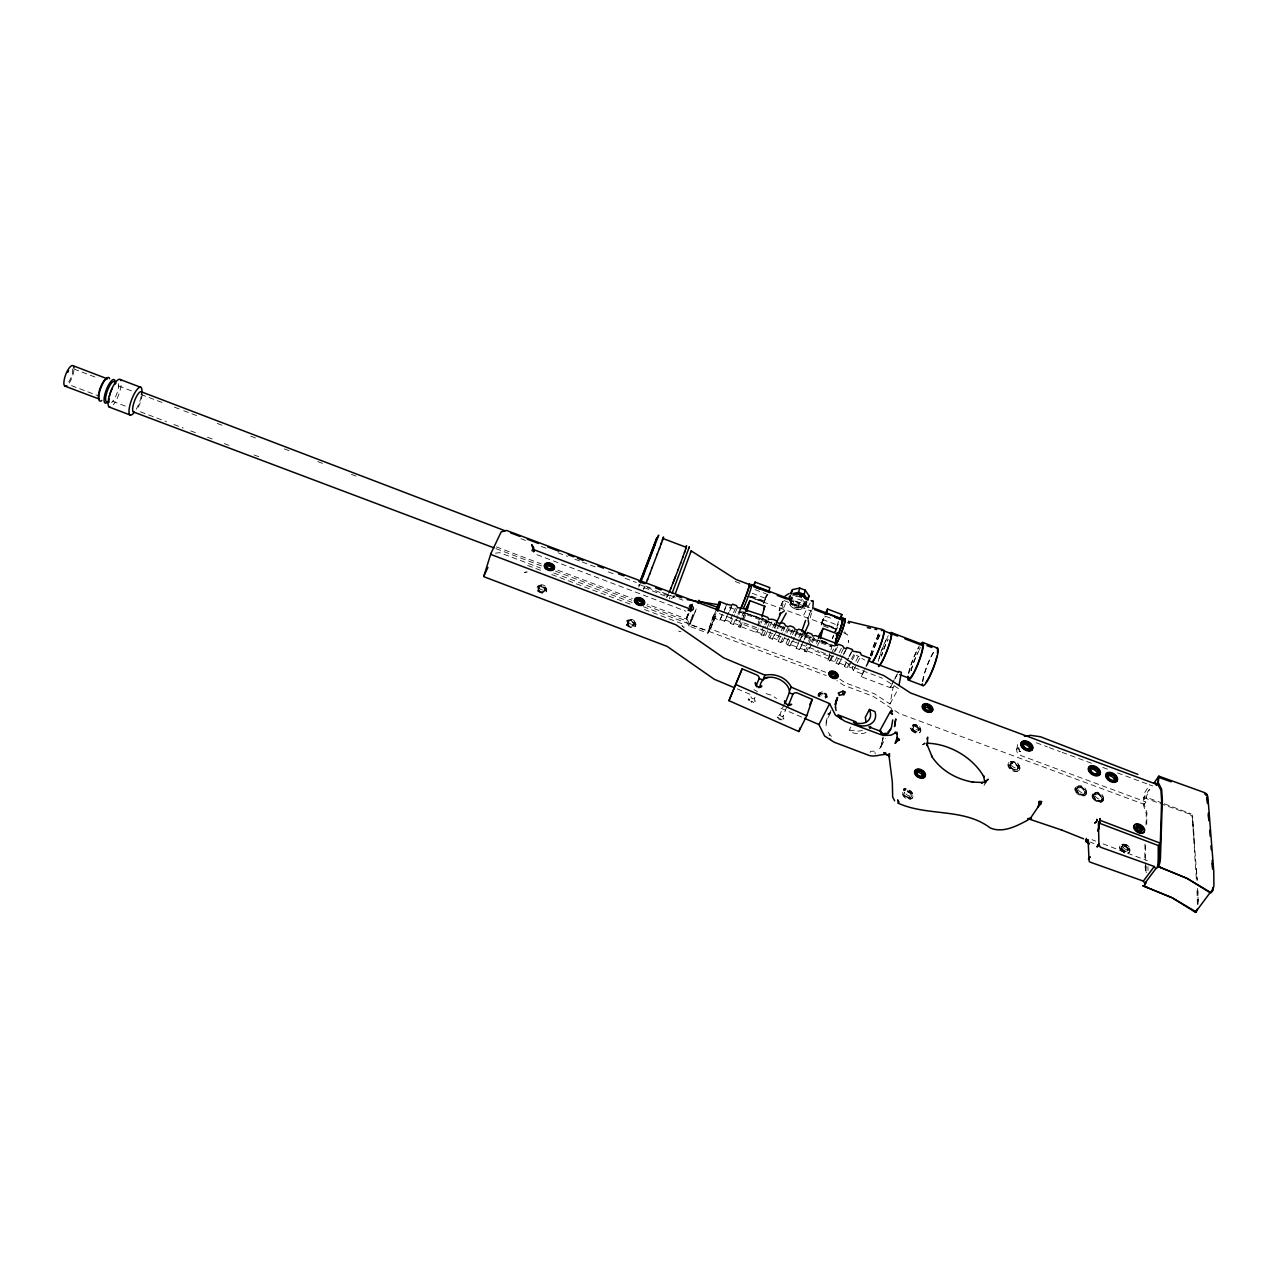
<?xml version="1.0" encoding="UTF-8"?>
<svg xmlns="http://www.w3.org/2000/svg" width="1278" height="1278" viewBox="0 0 1278 1278"><rect width="100%" height="100%" fill="white"/><g stroke="black" fill="none" stroke-linecap="round" stroke-linejoin="round"><path stroke-width="0.75" stroke-dasharray="5 3.75" d="M1144.784 857.81L1145.008 843.097M1198.109 904.217L1197.917 890.958M1146.733 823.975L1146.941 812.76L1144.193 804.357L1145.919 801.945L1146.43 796.482L1149.465 789.373L1143.618 797.6L1143.506 805.316L1146.254 813.719L1146.031 824.949M1145.615 845.525L1145.503 861.532M882.922 738.732L880.782 747.438L883.082 737.422L881.852 744.707L879.488 748.988L885.67 738.269M1197.39 904.584L1196.943 888.338M782.791 601.219L780.011 607.593L780.139 610.245M1016.761 749.467L1017.655 744.339L1017.32 748.093A7.812 5.623 6.3 0 0 1021.33 755.713L1145.919 801.945M628.281 620.581L627.658 622.194A3.578 2.364 21.4 0 0 628.616 624.766L631.076 625.948A3.578 2.364 21.4 0 0 634.335 624.734C626.316 611.491 626.188 634.351 634.974 623.121M644.208 587.592L667.148 596.81L667.819 595.484L670.359 595.388M839.822 679.145L844.63 682.532L874.344 693.698L890.015 703.97L893.05 687.708L895.83 682.58M868.05 661.684L861.164 676.653L890.223 687.676L894.089 679.848M638.76 585.883L638.952 584.909M757.439 691.622L753.956 689.641M545.386 590.356A3.802 2.524 18.8 0 0 540.913 586.33A3.802 2.524 18.8 0 0 539.188 590.356A3.802 2.524 18.8 0 0 545.386 590.356C536.936 576.17 536.377 600.564 545.946 588.727A3.818 2.524 18.8 0 0 541.473 584.701A3.818 2.524 18.8 0 0 539.747 588.711A3.818 2.524 18.8 0 0 545.946 588.727M851.483 661.557L848.832 666.733L847.106 667.643L844.295 666.589L848.129 658.234M832.601 645.534A14.937 1.741 -69 0 1 832.17 645.47L827.872 660.359L829.518 660.982L830.908 659.943L838.672 664.448L842.49 656.093M1121.764 846.595C1120.79 849.726 1126.956 853.305 1128.155 849.678C1128.905 844.806 1119.847 846.787 1122.819 845.141M838.48 621.412L835.461 630.485A11.198 1.294 -69 0 1 836.499 628.025M834.79 632.195A13.898 1.613 -69 0 1 836.052 629.016L821.706 622.785L824.198 615.98M810.284 617.849L812.824 607.609M816.706 643.521L817.585 639.895L830.221 644.687M828.304 627.786L821.147 625.086L821.53 623.504A13.898 1.502 -69.1 0 1 824.821 616.459M1094.831 793.382L1093.633 795.635A4.808 2.971 33.1 0 0 1098.92 800.811C1103.537 801.833 1102.642 795.635 1099.272 794.596A4.808 2.971 33.1 0 0 1093.633 795.635L1095.645 799.245M686.542 618.201L689.816 624.431L708.475 631.524L710.36 627.786M803.638 631.028L796.146 648.313L799.549 649.607L803.271 641.205M790.06 594.861L788.925 599.126L792.727 604.861L798.239 606.954L805.459 605.421L806.546 601.123L799.341 602.657L793.862 600.58L791.961 597.721M805.891 604.861L806.418 602.817M803.766 605.676L804.118 604.302M798.239 606.954L799.341 602.657M1077.705 786.897L1076.523 789.133A4.792 2.971 32.8 0 0 1081.779 794.309C1086.38 795.363 1085.581 789.165 1082.178 788.111A4.792 2.971 32.8 0 0 1076.523 789.149L1078.504 792.743M792.727 604.861L793.862 600.58M789.437 600.325L789.98 598.28M791.386 598.775L791.673 597.641A7.045 5.431 14.2 0 0 796.386 604.718A7.045 5.431 14.2 0 0 804.964 602.162M790.715 602.753L791.066 601.395M783.606 608.009L788.478 596.778M757.598 625.581L759.707 617.913L752.279 615.085M767.247 594.589A13.898 1.102 -69.3 0 0 764.132 601.698L763.653 603.44A11.198 0.879 -69.3 0 1 767.982 594.558M751.464 596.123L764.324 600.995L766.688 594.637M780.011 607.593L779.117 610.82L779.564 609.43A11.198 0.943 -69.1 0 1 783.765 600.644M742.662 619.958L744.291 614.191M741.224 617.737L738.077 624.798L738.844 626.827L740.138 627.306L741.575 623.792L756.56 629.431L755.362 632.051L740.393 626.428M709.082 628.648L708.475 631.524M674.065 595.149L673.554 597.417L669.4 599.27L670.119 597.88M669.368 598.871L670.007 596.714M666.589 597.8L667.244 595.644M667.739 594.398L667.148 596.81M825.716 672.26L710.456 628.904L715.696 613.967M1014.86 769.564L1013.965 769.324C1022.144 771.816 1014.556 761.528 1015.467 763.797M690.503 621.587L689.816 624.431L691.622 620.661M713.396 619.287L712.197 618.824L714.897 612.21M1011.17 762.503L1010.067 765.538L1011.777 768.078M775.379 624.91L774.947 628.648M691.254 619.367L689.193 626.108L707.852 633.201L711.383 625.325M538.278 587.656L538.837 586.027M678.906 630.949L678.794 631.236A4.808 3.163 22.6 0 0 681.014 631.683M686.366 618.328L687.772 614.319M643.681 588.95L644.416 586.842M714.706 616.667L716.079 613.073M709.386 627.322L711.798 620.9M710.744 623.776L707.852 633.201M690.839 620.293L693.267 613.855M638.808 587.081L639.575 584.973M688.043 613.791L685.743 620.485L689.193 626.108L692.628 618.217M713.635 619.574L715.009 616.124M912.316 794.948L911.422 796.482A4.042 2.684 30.3 0 1 906.15 797.137A4.042 2.684 30.3 0 1 904.68 792.312L904.249 792.999C905.335 801.961 917.604 794.277 907.444 791.386M691.925 617.258L693.139 613.967M693.682 615.74L695.951 609.542M694.992 612.338L696.222 608.999M919.042 730.601C913.083 716.095 909.233 738.604 919.904 729.083A3.706 2.38 29.1 0 0 916.23 724.53A3.706 2.38 29.1 0 0 914.026 728.013A3.706 2.38 29.1 0 0 919.904 729.083M711.654 620.996L714.21 614.462M712.469 622.881L713.779 619.479M779.612 719.69L780.027 718.763L780.538 720.009L780.746 719.003L782.312 720.089L782.12 719.067L783.031 719.833L782.695 718.875L783.957 718.875A3.962 2.907 21.6 0 1 783.27 715.808L787.599 704.753M688.075 615.517L688.986 613.2M781.721 608.951L783.973 600.58L811.913 611.331M692.42 618.967L693.73 615.405M779.356 718.38L778.765 719.21L778.35 717.373L777.471 717.916L777.982 716.255L777.008 716.479L778.078 715.744A3.946 2.907 22 0 0 780.043 714.354L784.388 703.363M712.916 617.977L715.376 611.667M711.191 626.092L712.501 622.53M870.094 752.438L870.59 751.304L876.149 751.081L875.11 751.672A2.412 1.518 71.4 0 0 874.967 752.47A2.3 1.454 71.4 0 0 875.079 753.333A2.412 1.518 71.4 0 0 875.302 753.956M688.299 614.766L685.775 620.661L646.7 605.836M754.675 698.123A1.965 1.31 25.3 0 1 752.375 698.539A1.965 1.31 25.3 0 1 751.081 696.51A3.93 2.907 23 0 1 749.164 697.9L748.189 699.417L749.132 699.034L748.557 700.184L749.419 699.641L749.132 700.903L749.882 700.216L750.793 702.021L751.192 701.111L751.752 702.357L751.959 701.366L753.621 702.453L753.445 701.446L754.403 702.197L754.068 701.239L755.394 701.207A3.93 2.907 22.6 0 1 754.675 698.123L756.864 692.852M687.628 616.427L686.414 618.999L647.275 604.143M712.197 618.824L715.265 611.731M643.601 589.318L644.735 586.57M667.324 596.81L668.666 593.695M710.456 628.904L717.373 612.913M712.613 617.53L719.818 620.261L723.668 611.411M724.45 609.638L726.767 604.318M719.818 620.261L727.693 603.807M720.76 619.75L724.61 621.188L731.591 605.277M724.61 621.188L728.811 613.057M729.594 611.283L732.693 604.206M1144.784 792.504L1149.88 784.436M738.029 616.539L734.882 623.6L733.268 624.463L730.473 623.424L729.546 621.555L732.661 614.494M733.444 612.721L736.559 605.66M730.473 623.424L734.371 614.59M735.154 612.817L737.486 607.513M733.268 624.463L737.182 615.645M737.965 613.871L740.297 608.584M738.812 614.766L741.943 607.705M742.007 615.98L744.371 610.676M715.041 612.769L715.904 610.836M738.844 626.827L742.79 618.009M743.572 616.236L745.154 612.705M740.138 627.306L747.247 611.443M820.045 696.414A3.419 2.236 26.8 0 1 820.843 693.523A3.419 2.236 26.8 0 1 825.109 694.865A3.419 2.236 26.8 0 1 825.3 698.076C828.927 693.986 817.185 691.047 820.188 696.638M758.158 625.916L761.369 618.871L746.304 613.216M755.362 632.051L756.991 631.875L760.202 624.846M761.001 623.089L764.212 616.06M776.88 631.172L772.216 639.224L765.634 635.166L761.257 635.07L760.634 633.265L763.861 626.236M764.675 624.479L767.902 617.466M761.257 635.07L765.282 626.284M766.097 624.527L768.525 619.255M763.365 635.869L770.65 620.07M765.634 635.166L768.877 628.137M769.691 626.396L772.934 619.367M768.685 636.316L771.928 629.303M772.743 627.546L776.002 620.533M769.707 638.265L771.337 634.767M774.596 627.754L777.04 622.498M788.925 599.126L791.354 593.903M772.216 639.224L776.305 630.469M777.12 628.712L779.564 623.456M780.954 622.418L777.695 629.431L778.254 628.568M794.517 637.882L789.852 645.917L782.743 641.652L780.73 642.467L778.142 641.476L777.12 639.527L780.395 632.514M781.225 630.773L784.5 623.76M778.142 641.476L782.264 632.722M783.079 630.981L785.555 625.725M780.73 642.467L784.868 633.712M785.682 631.971L788.159 626.715M782.743 641.652L786.05 634.655M786.881 632.914L790.171 625.916M786.258 642.994L789.58 635.997M790.411 634.255L793.718 627.258M805.459 605.421L807.105 601.938M787.599 645.055L791.753 636.332M792.584 634.575L795.076 629.335M810.108 602.928L802.089 618.201M789.852 645.917L794.021 637.195M794.852 635.438L797.344 630.198M795.347 636.124L798.686 629.143M811.338 610.005L807.361 617.993M800.939 633.073L798.734 637.482M796.146 648.313L803.686 632.61M804.118 639.463L807.488 632.482M799.549 649.607L803.766 640.885M804.597 639.144L807.121 633.92M811.45 644.304L808.063 651.269L804.9 651.62L804.325 649.847L807.696 642.882M808.543 641.141L811.913 634.176M804.9 651.62L812.504 635.965M806.306 652.163L810.54 643.457M811.386 641.716L813.926 636.492M812.297 642.562L815.683 635.613M817.505 645.598L820.077 640.39L834.694 645.933M827.872 660.359L830.476 655.151M831.339 653.425L834.806 646.492M829.518 660.982L837.33 645.39M830.908 659.943L834.374 653.01M835.237 651.285L838.719 644.352M834.774 661.397L838.256 654.48M839.135 652.754L842.617 645.821M819.869 694.178L820.652 692.628M836.02 663.442L840.381 654.799M841.259 653.058L843.879 647.866M843.368 654.352L845.988 649.176M838.672 664.448L843.049 655.806M843.911 654.064L846.547 648.889M825.748 697.66L826.531 696.111A3.435 2.236 26.8 0 0 823.256 691.909A3.435 2.236 26.8 0 0 820.987 695.088A3.435 2.236 26.8 0 0 826.531 696.111M849.007 656.509L852.522 649.591M844.295 666.589L848.688 657.946M849.582 656.221L852.218 651.029M847.106 667.643L850.637 660.742M851.515 659.017L855.046 652.115M852.362 659.831L856.787 651.205M861.771 673.746L853.337 670.535L852.346 668.074L854.998 662.899M855.893 661.173L860.318 652.547M831.019 710.344L826.882 718.907L826.067 726.351L826.259 721.032L830.46 713.092M853.337 670.535L861.324 655.023M861.164 676.653L865.653 668.043M866.548 666.317L869.248 661.157M673.554 597.417L674.193 596.171M866.053 732.438C861.963 734.834 845.365 734.179 850.86 726.99M895.015 678.139L898.706 671.301M890.223 687.676L893.913 680.823M894.824 679.113L898.53 672.276M890.015 703.97L898.402 688.554L884.152 679.273M912.684 726.862L913.53 725.329M849.199 730.137L858.145 731.192L862.426 730.489M983.98 785.459L987.095 780.427M1008.278 763.349L1008.965 762.375M924.09 744.147L924.905 742.853L922.86 744.85M1017.991 768.541L1018.917 767.056M1019.333 770.187A6.502 4.106 31.4 0 0 1012.911 762.055A6.502 4.106 31.4 0 0 1009.141 768.078A6.502 4.106 31.4 0 0 1019.333 770.187L1019.636 769.691A6.502 4.106 31.4 0 0 1013.214 761.56A6.502 4.106 31.4 0 0 1009.46 767.583A6.502 4.106 31.4 0 0 1019.636 769.691M803.367 635.533L800.763 637.674M1082.626 794.389L1081.779 794.309L1083.776 794.213A4.792 2.971 32.8 0 0 1084.063 789.676L1082.003 788.686L1082.993 788.654M1084.99 793.207L1085.98 791.737M1085.885 794.581A6.326 3.93 32.8 0 0 1080.693 786.401A6.326 3.93 32.8 0 0 1075.98 791.386A6.326 3.93 32.8 0 0 1085.885 794.581L1086.236 794.101M1099.767 800.891L1098.92 800.811L1100.917 800.715A4.808 2.971 33.1 0 0 1101.157 796.162L1099.08 795.172L1100.086 795.14M1102.115 799.693L1103.361 798.079M1102.898 800.986A6.182 3.818 33.1 0 0 1097.77 792.983A6.182 3.818 33.1 0 0 1093.233 797.871A6.182 3.818 33.1 0 0 1102.898 800.986L1103.234 800.523M1129.065 848.832L1127.675 850.749A3.642 2.268 34.5 0 0 1127.771 848.257M1143.618 797.6L1192.118 814.949L1197.198 879.695M1196.304 878.465L1192.118 814.949M1093.824 794.852L1095.965 793.67M1076.715 788.366L1078.872 787.184M1010.227 764.004L1012.336 762.918M527.303 571.969L524.507 572.688L526.185 571.761M925.016 743.221L922.732 744.643L924.393 743.956M495.497 553.166L499.618 552.655L540.674 568.103M830.796 712.405L827.665 714.019A2.38 1.725 45.8 0 0 829.773 713.763M766.129 693.619L771.672 695.296L776.609 698.491M738.988 611.763L830.892 646.604M1162.629 803.207L1144.305 796.641L1144.193 804.357L899.233 713.475L872.986 696.254L843.304 685.088L836.914 680.583M1164.45 803.862L1190.984 813.766M746.384 595.947L836.211 628.313A14.937 1.741 -69 0 0 834.806 631.795M1036.314 742.758L1047.385 746.879M1049.238 747.566L1060.325 751.672M1062.162 752.359L1091.716 763.333M1102.802 767.439L1108.33 769.5M1117.563 772.934L1152.66 785.954M765.746 620.725L741.719 611.795A14.953 0.974 -69.1 0 1 741.016 612.258M767.519 621.396L774.979 624.159M776.736 624.814L782.376 626.907M793.334 630.981L811.929 637.898M819.134 640.582L830.412 644.767M762.295 618.456L766.033 619.862M804.597 634.303L810.124 636.38M821.163 640.518L826.898 642.658M755.01 589.669L766.129 593.855M825.828 616.347L833.016 619.063M752.247 593.311L765.091 598.152M750.793 597.305L765.698 602.928M836.467 629.575L823.799 624.798A11.198 1.198 -69 0 1 822.84 627.402M719.226 613.616L818.926 651.141M820.764 651.828L842.921 660.167L852.634 666.956M854.391 667.627L882.571 678.235M725.712 620.118L729.546 621.555M734.882 623.6L738.077 624.798M553.741 573.007L632.131 602.497M643.329 606.715L826.243 675.519M786.801 597.96L810.859 607.082M735.233 581.57L740.345 583.503M527.67 565.451L542.495 571.042M551.761 574.541L633.361 605.325M644.479 609.526L681.557 623.52A3.291 2.157 22.6 0 1 683.874 626.971M788.318 599.67L812.409 608.807M822.505 619.447L836.77 624.862M749.419 596.107L764.132 601.698M821.53 623.504L836.052 629.016M821.371 640.534L826.786 642.594M832.026 645.374L834.215 646.253M741.559 611.539L778.158 625.437M779.995 626.14L787.312 628.92M789.149 629.607L831.259 645.614A13.898 1.613 -69 0 0 831.69 645.582M73.884 369.007L98.086 378.192M118.566 385.972L133.471 391.627M140.915 394.455L165.134 403.64M174.447 407.171L181.891 409.998M183.76 410.717L198.649 416.372M217.276 423.433L222.867 425.558M250.792 436.165L256.383 438.29M284.323 448.882L289.914 451.006M317.839 461.614L323.43 463.738M351.37 474.346L356.945 476.454M520.833 538.677L526.424 540.786M541.313 546.441L546.904 548.566M558.087 552.815L567.4 556.345M574.844 559.173L580.436 561.298M582.289 562L597.193 567.656M608.36 571.889L615.82 574.717M625.118 578.263L636.3 582.496M645.614 586.027L653.058 588.854M662.371 592.401L677.276 598.056M679.129 598.759L682.851 600.181M814.949 650.806L829.502 656.333M756.991 631.875L760.634 633.265M773.605 638.185L777.12 639.527M791.178 644.863L796.098 646.732M799.916 648.17L804.325 649.847M808.063 651.269L828.208 658.905M838.991 663.01L844.614 665.135M848.832 666.733L852.346 668.074M890.399 686.701L893.05 687.708M536.936 554.684L685.759 611.172M71.456 385.621L99.412 396.228M112.464 401.18L125.5 406.132M140.404 411.788L166.491 421.692M173.952 424.52L183.265 428.05M190.726 430.878L196.317 433.002M207.499 437.252L213.091 439.376M224.273 443.61L229.864 445.734M254.082 454.936L259.674 457.045M496.343 546.872L541.057 563.838M557.831 570.196L632.37 598.487M495.944 548.629L542.463 566.282M555.499 571.218L631.795 600.181M1091.939 839.694L1095.629 841.084M1103.01 843.879L1147.309 860.669M1090.23 842.122L1093.92 843.528M729.323 607.242L734.291 609.159M639.096 584.381L667.675 595.42M843.576 632.658L847.841 635.086L844.662 631.795M737.262 688.906L753.221 695.615M780.97 708.22L802.664 717.533M844.902 632.914L846.004 633.68M856.34 655.199L859.024 656.748M861.819 658.378L864.759 660.087M831.419 736.4L827.968 732.086L829.598 735.09A2.412 0.974 -39.1 0 1 829.039 735.777M1190.281 814.709L1191.4 815.907M1018.646 747.31L1019.285 750.266A7.748 5.447 65.5 0 1 1018.47 747.374M1145.519 863.081L1146.302 872.778M1145.088 866.037L1145.503 871.165M1145.887 865.701L1146.222 872.922M1194.563 843.704L1192.773 817.169M1196.416 869.008L1197.119 880.638M1197.598 888.402L1198.205 901.325M1147.948 866.548L1148.011 870.51M72.479 368.959A8.227 2.588 -69.4 0 1 71.504 376.403A8.227 2.588 -69.4 0 1 67.383 383.224M73.916 370.157A11.023 3.467 -69.4 0 1 68.117 384.518M118.359 383.672A10.911 3.163 -69.4 0 1 116.905 393.48A10.911 3.163 -69.4 0 1 111.585 402.586M121.106 385.429A14.873 4.297 -69.4 0 1 113.327 404.775M141.187 396.515A14.873 4.122 -69.4 0 1 135.708 410.19M142.098 394.135A10.847 2.987 -69.4 0 1 136.299 410.254M871.564 656.157A17.908 2.492 -69 0 1 879.552 635.486M871.804 655.774A17.173 2.396 -69 0 1 880.782 633.584M879.152 658.553A17.157 2.46 -69 0 1 888.146 636.38M878.274 661.349A18.227 2.62 -69 0 1 888.306 635.645M908.962 672.995A18.227 2.939 -69 0 1 919.026 647.307M908.402 673.522A20.144 3.243 -69 0 1 919.329 645.933M922.46 681.733A20.144 3.403 -68.9 0 1 935.224 649.528M922.972 681.222A18.659 3.163 -68.9 0 1 933.627 652.499M910.879 670.822A18.659 3.019 -69 0 1 917.508 652.994M919.042 649.975A18.659 3.019 -69 0 1 920.48 647.515M911.198 670.726A17.157 2.78 -69 0 1 918.882 650.917M881.357 655.902A17.157 2.476 -69 0 1 882.491 652.451M883.801 648.904A17.157 2.476 -69 0 1 888.114 639.224M881.485 656.093A16.039 2.316 -69 0 1 882.555 652.786M883.801 649.336A16.039 2.316 -69 0 1 887.97 639.927M870.622 655.263A16.039 2.221 -69 0 1 880.302 632.211M870.382 655.678A16.79 2.316 -69 0 1 879.36 633.265M835.812 631.54A14.937 1.741 -69 0 1 838.464 625.118M797.664 599.031A6.694 5.16 14.3 0 1 803.159 607.13A6.694 5.16 14.3 0 1 792.216 607.098A6.694 5.16 14.3 0 1 795.236 599.031M804.996 602.369A7.045 5.431 14.2 0 1 795.507 605.628A7.045 5.431 14.2 0 1 792.408 597.082M806.562 601.762A8.531 6.582 14.2 0 1 795.635 606.906A8.531 6.582 14.2 0 1 791.082 596.443M805.955 602.737A8.547 6.582 14.3 0 1 795.092 608.951A8.547 6.582 14.3 0 1 791.37 597.705M804.054 602.385A6.694 5.144 14.3 0 1 799.581 608.009A6.694 5.144 14.3 0 1 791.513 604.254A6.694 5.144 14.3 0 1 794.469 597.928M801.434 598.967A6.694 5.144 14.3 0 1 802.36 599.686M803.111 600.516A6.694 5.144 14.3 0 1 803.686 601.427M807.824 618.52A11.198 1.118 -69.1 0 1 811.865 611.092M783.27 715.808A1.773 1.182 26.2 0 1 781.209 716.191A1.773 1.182 26.2 0 1 780.043 714.354M634.335 624.734A3.578 2.364 21.4 0 0 632.642 621.651L629.926 621.443A3.578 2.364 21.4 0 0 628.201 625.102A3.578 2.364 21.4 0 0 634.048 625.469A3.578 2.364 21.4 0 0 630.118 621.443L630.022 620.9A3.578 2.364 21.4 0 0 627.658 622.194M909.297 790.139A4.042 2.684 30.3 0 1 912.588 794.053A4.042 2.684 30.3 0 1 909.025 795.843A4.042 2.684 30.3 0 1 905.128 792.232M907.124 791.338A4.042 2.684 30.3 0 1 911.693 795.315A4.042 2.684 30.3 0 1 907.492 797.152A4.042 2.684 30.3 0 1 904.377 792.536M1127.132 851.084A3.642 2.268 34.5 0 1 1122.515 849.327M1122.02 848.608A3.642 2.268 34.5 0 1 1122.116 846.116M1122.659 845.796A3.642 2.268 34.5 0 1 1127.276 847.554M681.813 625.709A4.808 3.163 22.6 0 1 682.74 626.348A3.275 2.157 22.6 0 0 682.244 625.885M683.506 627.099A4.808 3.163 22.6 0 1 684.049 627.913M821.147 625.086A11.198 1.198 -69 0 1 825.444 616.475M837.505 625.805A11.198 1.294 -69 0 1 838.432 623.968M832.266 645.454A14.937 1.741 -69 0 1 830.732 645.789M832.377 638.728A14.937 1.741 -69 0 1 833.496 635.358M832.601 638.441A13.898 1.613 -69 0 1 833.607 635.406M821.706 622.785A14.937 1.613 -69.1 0 1 823.959 617.769M764.324 600.995A14.937 1.182 -69.3 0 1 767.407 593.966M1121.828 851.356A5.751 3.594 34.5 0 1 1120.87 844.806A5.751 3.594 34.5 0 1 1128.889 848.32A5.751 3.594 34.5 0 1 1126.285 853.321M1124.784 853.001A5.751 3.594 34.5 0 1 1123.25 852.33M819.533 696.494A3.419 2.236 26.8 0 1 822.489 694.034A3.419 2.236 26.8 0 1 825.588 698.012M818.192 696.254A4.824 3.163 26.8 0 1 823.591 693.443A4.824 3.163 26.8 0 1 825.844 699.609M818.687 696.27A4.824 3.163 26.8 0 1 820.38 692.452A4.824 3.163 26.8 0 1 826.307 694.705A4.824 3.163 26.8 0 1 826.115 699.082M907.476 791.961A4.042 2.684 30.3 0 1 911.342 796.482M907.124 790.683A5.719 3.802 30.3 0 1 912.955 796.514A5.719 3.802 30.3 0 1 906.869 798.75A5.719 3.802 30.3 0 1 902.572 792.36M908.993 790.683A5.719 3.802 30.3 0 1 913.163 796.593A5.719 3.802 30.3 0 1 907.172 798.239A5.719 3.802 30.3 0 1 902.699 792.408M848.352 640.534L848.352 642.291L848.352 640.534M878.433 633.984L877.794 635.613L878.433 633.984M916.278 726.303L917.141 726.719A3.69 2.38 29.1 0 1 919.265 730.026A3.69 2.38 29.1 0 1 916.358 731.415L913.802 730.185A3.69 2.38 29.1 0 1 912.46 727.438A3.69 2.38 29.1 0 1 914.521 725.984L916.278 726.303M1020.499 751.464L1019.125 751.081L1020.499 751.464M628.696 622.546A3.578 2.364 21.4 0 0 634.655 623.664A3.578 2.364 21.4 0 0 631.54 619.383A3.578 2.364 21.4 0 0 628.696 622.546M1011.329 764.931A4.505 2.828 31.4 0 0 1018.438 767.631A4.505 2.828 31.4 0 0 1015.355 761.8A4.505 2.828 31.4 0 0 1011.329 764.931M1010.547 766.672A4.489 2.828 31.4 0 0 1017.655 768.973A4.489 2.828 31.4 0 0 1014.109 763.174A4.489 2.828 31.4 0 0 1010.547 766.672M1123.074 847.17A3.642 2.268 34.5 0 0 1128.73 849.311A3.642 2.268 34.5 0 0 1126.03 844.486A3.642 2.268 34.5 0 0 1123.074 847.17M1095.118 796.002A4.808 2.971 33.1 0 0 1102.642 798.846A4.808 2.971 33.1 0 0 1099.144 792.6A4.808 2.971 33.1 0 0 1095.118 796.002M1077.977 789.5A4.808 2.971 32.8 0 0 1085.501 792.344A4.808 2.971 32.8 0 0 1082.051 786.114A4.808 2.971 32.8 0 0 1077.977 789.5M1076.875 791.817A4.792 2.971 32.8 0 0 1084.399 794.085A4.792 2.971 32.8 0 0 1080.293 787.919A4.792 2.971 32.8 0 0 1076.875 791.817M1075.645 791.881A6.326 3.93 32.8 0 0 1085.565 795.06A6.326 3.93 32.8 0 0 1080.357 786.897A6.326 3.93 32.8 0 0 1075.645 791.881M1094.016 798.319A4.808 2.971 33.1 0 0 1101.508 800.587A4.808 2.971 33.1 0 0 1097.387 794.389A4.808 2.971 33.1 0 0 1094.016 798.319M1092.898 798.367A6.182 3.818 33.1 0 0 1102.563 801.466A6.182 3.818 33.1 0 0 1097.435 793.478A6.182 3.818 33.1 0 0 1092.898 798.367M1121.621 849.023A3.642 2.268 34.5 0 0 1127.276 851.292A3.642 2.268 34.5 0 0 1124.736 846.467A3.642 2.268 34.5 0 0 1121.621 849.023M1120.55 849.055A5.751 3.594 34.5 0 0 1129.48 851.915A5.751 3.594 34.5 0 0 1124.656 844.359A5.751 3.594 34.5 0 0 1120.55 849.055M539.012 590.899A3.802 2.524 18.8 0 0 545.211 590.899A3.802 2.524 18.8 0 0 540.722 586.874A3.802 2.524 18.8 0 0 539.012 590.899M538.07 591.379A5.16 3.419 18.8 0 0 546.473 591.379A5.16 3.419 18.8 0 0 540.402 585.931A5.16 3.419 18.8 0 0 538.07 591.379M538.262 590.819A5.16 3.419 18.8 0 0 546.649 590.835A5.16 3.419 18.8 0 0 540.578 585.388A5.16 3.419 18.8 0 0 538.262 590.819M626.859 625.389A5.176 3.435 21.4 0 0 635.406 626.3A5.176 3.435 21.4 0 0 630.102 620.325A5.176 3.435 21.4 0 0 626.859 625.389M627.067 624.862A5.176 3.435 21.4 0 0 635.613 625.757A5.176 3.435 21.4 0 0 630.31 619.798A5.176 3.435 21.4 0 0 627.067 624.862M1010.227 767.167A4.489 2.828 31.4 0 0 1017.352 769.468A4.489 2.828 31.4 0 0 1013.805 763.669A4.489 2.828 31.4 0 0 1010.227 767.167M912.875 730.026A3.69 2.38 29.2 0 0 918.754 731.128A3.69 2.38 29.2 0 0 915.112 726.559A3.69 2.38 29.2 0 0 912.875 730.026M911.47 730.297A5.479 3.53 29.2 0 0 920.224 732.134A5.479 3.53 29.2 0 0 915.032 725.297A5.479 3.53 29.2 0 0 911.47 730.297M911.757 729.786A5.479 3.53 29.1 0 0 920.511 731.623A5.479 3.53 29.1 0 0 915.32 724.802A5.479 3.53 29.1 0 0 911.757 729.786"/><path stroke-width="1.5" d="M733.7 687.42L714.178 679.225L667.116 646.38L484.234 576.857A1.789 1.182 17.2 0 1 483.899 576.058L490.896 553.502L501.168 531.872L506.599 530.466L844.263 657.547L853.976 664.352L883.961 675.631L910.543 692.964L1158.108 784.868L1158.858 776.161L1204.355 792.536L1206.975 794.373L1207.886 796.913L1213.749 871.101L1213.924 885.814L1212.646 890.958L1210.09 892.683L1195.345 912.444L1197.582 908.77M1171.111 781.816L1158.156 777.152L1158.108 784.868L1160.919 790.139L1161.638 800.827L1159.865 857.394L1159.066 864.184L1157.564 866.324L1187.086 878.401L1210.969 892.667L1212.566 890.431L1210.09 892.683L1187.086 878.401L1157.788 866.356L1159.593 863.944L1160.424 858.768L1162.357 799.836L1161.622 789.165L1158.811 783.877M866.005 721.862L865.318 717.246L869.471 709.466L874.903 711.526C879.504 725.217 860.781 730.105 853.464 722.15C862.714 726.048 874.264 721.511 869.471 709.466M1099.783 822.441L1098.393 821.562L1099.559 822.521L1098.106 831.403L1100.118 818.639L1100.166 820.348L1160.28 843.145L1158.763 865.222M1158.459 845.605C1157.58 847.138 1159.913 876.245 1154.258 866.484L1100.246 847.138L1098.952 844.343L1098.425 822.84L1158.459 845.605L1160.28 843.145M835.508 707.804L835.668 702.469L835.301 704.721L837.553 697.516L835.652 702.724L837.409 697.948L835.572 701.494M830.141 674.449C837.394 666.397 838.576 685.28 830.141 674.449A3.451 2.221 26.7 0 1 833.863 674.816A3.451 2.221 26.7 0 1 835.764 677.851M1086.076 839.518L1086.46 842.234L1086.38 838.384M1100.118 818.639L1100.166 820.348M1088.169 839.63L1088.76 844.438L1088.473 843.113M805.571 620.453L801.769 631.332M897.172 737.406L896.821 739.962L898.083 738.269L897.076 740.074L898.578 738.604L897.3 740.218L898.977 738.988L897.491 740.409L899.472 739.882A7.956 5.064 -13.3 0 0 895.287 743.285L897.172 737.406L896.98 732.214L890.798 735.233L883.018 735.441L844.982 721.303L835.413 715.137L829.63 703.635L791.242 687.165C786.609 677.532 775.171 673.027 764.979 675.183L723.699 657.882L676.046 624.846L491.167 554.556A1.805 1.182 17.3 0 1 490.832 553.757L490.896 553.502M1038.167 807.137L1039.254 801.514L1041.586 801.594L1039.254 801.514L1038.95 805.683L1030.244 818.575L1031.538 818.847L1027.991 818.687L1061.89 830.093M985.242 781.433L985.003 783.094L983.517 775.698L983.948 776.912C973.021 757.566 949.81 744.1 928.163 743.253M1213.094 887.475L1211.368 892.475M892.715 719.897L891.517 727.182L888.306 733.476M533.549 551.665L533.453 547.112L531.664 544.652L532.926 548.278L532.159 550.802L532.926 549.955L533.805 551.361M899.057 684.944L901.389 672.308L898.706 671.301L898.53 672.276L869.248 661.157L869.839 658.25L861.324 655.023L860.318 652.547L852.218 651.029L852.522 649.591L846.867 647.451L846.547 648.889L843.879 647.866L842.617 645.821L838.719 644.352L837.33 645.39L835.668 644.751L836.004 643.313L815.683 635.613L812.504 635.965L811.913 634.176L807.488 632.482L807.121 633.92L803.686 632.61L803.638 631.028L798.686 629.143L797.344 630.198L795.076 629.335L793.718 627.258L790.171 625.916L788.159 626.715L785.555 625.725L784.5 623.76L780.954 622.418L779.564 623.456L777.04 622.498L776.002 620.533L772.934 619.367L768.525 619.255L767.902 617.466L764.212 616.06L747.502 610.549L745.937 610.948L745.154 608.919L737.486 607.513L736.559 605.66L732.693 604.206L731.591 605.277L726.767 604.318L719.498 601.571L717.198 606.89M716.846 610.117L716.559 609.542M1141.43 831.259A3.499 2.141 34.2 0 0 1141.685 831.067C1142.548 822.185 1129.848 829.214 1140.519 831.499A3.499 2.141 34.2 0 1 1138.938 831.227M838.576 633.409L838.384 634.255A12.684 1.486 -69 0 1 835.796 639.639M825.828 614.367A14.937 1.613 -69.1 0 1 826.499 613.472L841.803 619.287L841.611 620.118A13.898 1.613 -69 0 1 842.026 622.274M835.093 644.208L837.649 633.057M840.876 618.935L841.882 614.51L827.553 609.063L825.029 614.255M820.476 638.665L822.936 628.377L838.384 634.255A14.937 1.741 -69 0 0 841.803 619.287M826.499 613.472L827.553 609.063M790.395 593.407L792.488 589.637L799.708 588.056L805.236 590.164L809.022 595.915L807.936 600.213L804.134 594.446L798.606 592.337L793.159 593.519M804.134 594.446L805.236 590.164M798.606 592.337L799.708 588.056M1145.759 882.363L1144.96 884.759M791.354 593.903L792.488 589.637M761.864 617.082L764.787 606.299L749.866 600.628A14.937 1.054 -69.3 0 1 745.617 610.74M1038.742 805.987L1039.126 804.613L1040.787 804.613L1039.302 803.111L1041.235 803.143L1039.302 803.111M746.815 611.411L749.866 600.628M755.09 582.097L754.004 585.947L768.797 591.554L769.851 587.64L755.09 582.097L753.541 585.596M716.926 610.501L717.565 607.306L698.507 600.9M1145.072 883.226C1144.689 887.236 1142.5 885.335 1144.034 886.005M1028.023 743.748L1027.161 743.317C1034.269 745.857 1028.359 751.368 1027.448 749.451M685.583 549.173L686.574 545.706L685.791 547.272M717.885 611.251L720.297 603.328L719.083 602.865L719.498 601.571M698.171 603.392L698.922 600.229M1097.594 845.988L1097.866 844.966L1097.195 846.819L1098.952 844.343L1097.195 846.819M813 606.539L813.207 601.267L811.099 600.612M692.229 604.318L690.823 608.344M764.979 675.183L762.806 679.976L759.164 678.506A3.946 2.939 19.9 0 0 756.592 674.88L742.167 668.825L728.955 700.679L798.83 731.527L806.753 715.776L812.313 699.417L797.823 693.187A3.946 2.939 19.5 0 0 792.887 694.289L789.293 692.74A3.946 2.939 19.9 0 0 789.389 690.983C787.743 678.378 761.704 669.592 759.915 686.957A1.981 1.31 25.3 0 1 758.573 687.596M684.401 552.623L686.078 547.879M798.83 731.527L800.076 727.885M830.572 739.307L829.678 739.227M662.403 540.386L663.554 536.984L662.387 539.891M927.013 739.035L927.684 737.166L927.349 745.825L926.965 744.323L932.157 756.895L931.502 755.969C940.608 770.426 956.551 779.356 973.149 782.152L972.207 782.056L982.798 782.487L981.408 782.839L986.392 781.561L984.811 781.96L988.245 779.229L987.095 780.427M682.676 557.448L684.848 551.537M661.157 543.805L662.899 539.092M869.903 728.428L870.637 726.431M680.535 563.279L683.011 556.617M659.368 548.581L661.573 542.719M728.955 700.679L742.167 668.825M641.077 578.902L656.924 537.655L640.741 580.276M1086.54 839.918L1088.009 842.298L1085.453 840.045L1087.051 841.387L1086.54 839.981L1087.163 840.557L1088.217 842.713L1089.096 861.164A2.604 1.661 34.5 0 0 1089.974 862.075L1143.363 881.101L1144.8 883.402L1145.887 883.258M657.196 554.38L659.704 547.767M678.107 569.716L680.743 562.783M642.818 576.266L644.527 571.761M657.387 553.885L652.147 567.624M646.349 566.969L654.895 544.684M678.187 569.589L672.915 583.215M649.591 574.269L652.227 567.384M647.323 580.116L649.815 573.662M785.027 703.699L789.293 692.74M640.566 582.864L658.681 535.147L658.01 536.76M675.567 576.33L670.583 589.062M645.933 583.599L647.658 579.206M788.015 705.744A1.981 1.326 26.2 0 0 788.366 705.584L792.887 694.289M1196.096 911.853L1172.198 897.779L1142.995 885.814L1172.198 897.779L1194.882 911.933L1196.512 911.39L1195.633 912.428L1196.591 910.639M669.097 592.529L670.902 588.136M672.116 593.232L689.369 546.76L688.57 548.326M675.407 593.423L691.222 550.898L690.519 552.288M756.768 686.781A1.981 1.31 25.3 0 1 756.304 685.327L759.164 678.506M716.031 609.957L719.083 602.865M717.23 610.421L720.297 603.328M747.854 604.861L745.617 609.51M533.773 551.601L533.485 547.671M895.287 743.285L896.213 741.208M776.193 623.153L780.906 613.36L784.404 610.804M780.698 623.329L786.242 613.12M483.963 575.819L487.908 567.464M807.376 599.382L809.022 595.915M804.197 633.792L808.766 623.936L808.175 619.83M789.389 690.983L791.242 687.165M840.189 617.961L841.882 614.51M716.367 609.446L717.565 607.306M809.693 704.657L812.313 699.417M887.124 755.442L889.536 753.589L889.456 757.007C888.002 750.873 876.389 757.886 869.248 755.49L834.039 742.151L824.598 736.016L818.926 724.53L829.63 703.635M880.095 730.265L881.053 731.879A2.38 0.974 -38 0 1 880.558 731.815L880.35 731.527A2.38 0.974 -38.4 0 1 880.43 731L882.347 733.812L880.095 730.265L890.079 712.022L891.629 709.945L892.459 711.287A2.38 0.99 -38.3 0 0 891.229 712.006C893.961 717.293 891.788 712.213 889.664 712.741M868.05 661.684L869.839 658.25M1031.857 750.09L1032.177 749.579A6.534 4.058 31.2 0 0 1025.755 741.512A6.534 4.058 31.2 0 0 1022.033 747.47A6.534 4.058 31.2 0 0 1032.241 749.611M785.203 595.979L789.005 593.567M788.366 705.584L791.673 704.386L787.232 704.593L784.884 702.82L784.5 700.871A3.978 2.923 16.5 0 1 785.219 703.172M1099.431 774.947L1099.767 774.452A6.582 4.026 32.5 0 0 1094.303 766.017A6.582 4.026 32.5 0 0 1089.463 771.129A6.582 4.026 32.5 0 0 1099.767 774.452M1116.621 781.433A6.438 3.914 32.9 0 0 1111.237 773.174A6.438 3.914 32.9 0 0 1106.556 778.19A6.438 3.914 32.9 0 0 1116.621 781.433L1116.972 780.938A6.438 3.914 32.9 0 0 1111.572 772.679A6.438 3.914 32.9 0 0 1106.908 777.695A6.438 3.914 32.9 0 0 1116.972 780.938M1153.97 783.031L1158.858 776.161M1158.731 785.347L1159.434 784.372M1206.065 793.494L1204.547 793.973M1207.199 794.692L1206.48 795.667L1205.681 794.74M1143.363 881.101L1154.258 866.484M1144.8 883.402L1155.711 868.784M890.846 729.115L887.795 732.23M1107.451 775.251C1120.694 770.394 1114.224 790.475 1107.275 775.986M1028.103 819.917C1017.144 825.828 1002.974 833.464 990.354 828C963.42 807.584 927.588 816.706 897.699 802.983M886.9 733.796L881.229 734.003M1088.217 842.713L1088.664 843.672M1029.173 818.91L1030.867 818L1027.991 818.687M1024.397 736.064L1029.333 735.697L1024.668 736.272M926.215 743.572L927.061 743.413M1024.892 742.869L1022.592 744.643L1024.381 747.965M1154.657 782.839L1155.919 783.174L1156.366 785.443M768.174 677.42L763.717 677.867L766.656 677.644M842.521 694.481L839.151 695.472A2.396 1.757 46 0 0 839.135 694.657A2.316 1.693 46 0 0 838.815 693.874A2.396 1.757 46 0 0 838.192 693.123L842.825 691.19A4.201 2.732 27.2 0 1 845.285 692.005L843.784 694.96A1.837 1.198 27.2 0 0 842.521 694.481A2.348 0.943 -84.8 0 0 842.825 691.19M812.233 601.267L813.207 601.267M1029.94 735.233L1040.452 736.751L1137.867 774.372M1095.118 774.5C1108.202 770.89 1080.805 761.688 1092.882 773.653M687.149 599.622L696.861 601.219M700.759 601.842L718.236 604.702M882.363 629.479L848.544 621.348M874.871 629.175L876.772 629.543M867.347 627.642L870.494 628.297M1028.518 818.703L1030.483 819.182M1061.491 829.949L1083.616 838.831M1157.564 866.324L1162.021 867.954M64.827 386.1L99.253 399.071A10.943 3.227 -69.4 0 1 100.611 386.994A10.943 3.227 -69.4 0 1 107.4 378.831L73.07 365.716A11.023 3.467 -69.4 0 0 65.034 376.563A11.023 3.467 -69.4 0 0 66.855 385.716M133.359 411.931L494.075 547.911M751.624 584.637L786.801 597.96M812.712 607.785L842.33 619.015M922.668 642.435L937.285 647.978M926.933 645.614L931.902 647.499M891.197 632.498L922.093 644.224M883.481 630.709L890.894 633.521M897.651 636.093L892.188 634.016A17.157 2.476 -69 0 1 892.539 634.639M904.952 638.856L921.358 645.086M756.816 587.72L769.787 592.641M777.2 595.452L786.465 598.967M814.278 609.51L827.249 614.43M834.662 617.242L840.221 619.351M753.78 586.746L759.324 588.854M899.744 674.64L908.818 678.075M120.228 379.518L141.027 387.41M908.498 680.104L923.115 685.647M504.954 530.737L141.411 391.835M510.529 532.846L519.826 536.377M527.271 539.204L538.437 543.438M547.735 546.968L558.885 551.201M568.183 554.732L573.758 556.857M577.48 558.262L583.072 560.387M597.944 566.026L603.52 568.151M618.392 573.79L623.984 575.915M638.856 581.57L644.431 583.679M655.598 587.912L661.173 590.037M676.046 595.676L681.637 597.8M532.926 549.332L688.73 608.472A2.748 1.789 22.6 0 1 690.519 611.555M109.157 407.027L129.989 414.935M868.848 726.831L879.823 731M1143.379 885.846L1147.404 887.427M837.921 714.785L856.084 721.91M847.921 622.578L849.471 623.233M804.469 718.316L818.926 724.53M736.288 684.704L806.753 715.776M691.222 550.898L736.016 579.493L749.275 584.509A14.266 0.879 -69 0 1 746.815 593.407A14.266 0.879 -69 0 1 740.553 608.855M884.855 753.477L883.737 752.726L885.526 752.838L885.894 754.196M896.245 732.965L895.175 732.118L897.156 733.939M894.648 800.843L892.667 797.009L892.332 782.008L889.073 756.256M686.142 547.288L663.042 538.533M836.068 710.456L835.477 707.581M1207.055 797.089L1207.598 803.574L1207.167 797.887M880.893 733.78L885.095 733.572A2.46 1.566 71.9 0 1 885.67 733.268L886.245 733.348A2.46 1.566 71.9 0 1 886.948 733.796M1208.397 814.933L1208.876 820.62L1208.317 813.048M1209.675 830.269L1210.154 836.1M1210.953 845.844L1211.272 849.726M1212.135 860.429L1212.71 867.922M1212.215 863.321L1212.614 869.136M73.677 366.594A11.023 3.467 -69.4 0 1 73.964 368.112M67.622 372.441A8.227 2.588 -69.4 0 1 68.581 370.764M101.793 400.477A12.588 3.706 -69.4 0 1 100.579 388.608A12.588 3.706 -69.4 0 1 109.62 378.671M107.16 402.506A12.572 3.658 -69.4 0 1 104.285 397.154A12.572 3.658 -69.4 0 1 110.323 382.154A12.572 3.658 -69.4 0 1 115.244 382.426M107.208 401.899A10.927 3.179 -69.4 0 1 107.767 389.726A10.927 3.179 -69.4 0 1 115.052 382.41M109.157 402.187A10.911 3.163 -69.4 0 1 109.013 398.72M109.429 396.324A10.911 3.163 -69.4 0 1 112.256 388.416M114.78 384.39A10.911 3.163 -69.4 0 1 115.978 383.192M110.291 407.203A14.873 4.297 -69.4 0 1 111.074 390.637A14.873 4.297 -69.4 0 1 120.947 380.684M134.03 412.634A14.873 4.122 -69.4 0 1 129.142 409.104A14.873 4.122 -69.4 0 1 136.97 389.614A14.873 4.122 -69.4 0 1 141.794 393.273M134.142 412.043A10.847 2.987 -69.4 0 1 134.877 400.014A10.847 2.987 -69.4 0 1 141.906 392.666M843.943 619.383A14.937 1.757 -69 0 1 843.272 627.594A14.937 1.757 -69 0 1 835.381 645.566M843.8 619.942A14.186 1.677 -69 0 1 842.745 628.888A14.186 1.677 -69 0 1 835.141 645.422M883.082 630.198A17.908 2.492 -69 0 1 881.548 642.291A17.908 2.492 -69 0 1 872.427 662.323M883.817 631.316A17.173 2.396 -69 0 1 880.127 646.013A17.173 2.396 -69 0 1 872.618 661.669M890.239 633.696A17.157 2.46 -69 0 1 887.603 648.857A17.157 2.46 -69 0 1 878.513 665.534M890.478 632.786A18.227 2.62 -69 0 1 888.274 647.435A18.227 2.62 -69 0 1 878.497 666.557M921.31 644.495A18.227 2.939 -69 0 1 918.099 662.962A18.227 2.939 -69 0 1 908.546 677.1M920.687 644A20.144 3.243 -69 0 1 922.381 650.949A20.144 3.243 -69 0 1 912.827 675.072A20.144 3.243 -69 0 1 907.923 676.222M936.391 648.345A20.144 3.403 -68.9 0 1 932.988 669.161A20.144 3.403 -68.9 0 1 922.333 683.794M937.365 649.943A18.659 3.163 -68.9 0 1 937.397 653.377M936.886 656.109A18.659 3.163 -68.9 0 1 934.969 662.947M934.553 664.193A18.659 3.163 -68.9 0 1 926.055 682.26M881.405 630.645A16.79 2.316 -69 0 1 882.012 630.565M841.387 620.389A12.684 1.486 -69 0 1 842.346 621.06M840.525 627.961A12.684 1.486 -69 0 1 839.454 631.028M841.898 618.6A14.937 1.741 -69 0 1 842.138 623.808A14.937 1.741 -69 0 1 835.461 641.045M794.469 594.733A7.045 5.431 14.2 0 1 804.9 598.28M800.156 595.724A7.045 5.431 14.2 0 1 801.322 596.219M792.903 595.037A8.531 6.582 14.2 0 1 806.178 599.606M796.05 596.123A8.547 6.582 14.3 0 1 797.408 596.155M798.766 596.347A8.547 6.582 14.3 0 1 801.37 597.241M780.251 612.849A11.198 0.943 -69.1 0 1 779.484 614.734M545.019 567.911A3.882 2.54 18.9 0 1 548.821 566.026A3.882 2.54 18.9 0 1 552.543 569.365M1021.857 745.441A4.489 2.796 31.2 0 1 1026.553 744.994A4.489 2.796 31.2 0 1 1029.812 749.259M1107.371 775.474A4.665 2.828 32.9 0 1 1113.921 775.89A4.665 2.828 32.9 0 1 1113.649 781.05A4.665 2.828 32.9 0 1 1107.307 776.545M1107.595 775.778A4.649 2.828 32.9 0 1 1112.691 777.2A4.649 2.828 32.9 0 1 1114.464 781.417M635.741 601.619A3.626 2.38 21.4 0 1 639.623 601.203A3.626 2.38 21.4 0 1 642.291 604.095M915.463 773.35A4.09 2.684 30.1 0 1 920.368 773.158A4.09 2.684 30.1 0 1 922.476 777.519M923.307 707.916A3.754 2.38 29 0 1 927.381 707.581A3.754 2.38 29 0 1 930.001 711.127M1093.233 773.861A4.792 2.923 32.5 0 1 1090.661 767.918A4.792 2.923 32.5 0 1 1097.898 770.666A4.792 2.923 32.5 0 1 1094.751 774.42M1089.527 769.516A4.777 2.923 32.6 0 1 1094.99 770.235A4.777 2.923 32.6 0 1 1097.291 774.915M1138.139 830.844A3.499 2.141 34.2 0 1 1136.749 829.694M1136.27 829.007A3.499 2.141 34.2 0 1 1136.35 826.642M1136.861 826.339A3.499 2.141 34.2 0 1 1138.283 826.259M1139.097 826.499A3.499 2.141 34.2 0 1 1141.765 828.703M1142.053 829.39A3.499 2.141 34.2 0 1 1142.021 830.62M1135.279 828.128A3.483 2.141 34.3 0 1 1138.826 828.368A3.483 2.141 34.3 0 1 1141.078 831.531M759.915 686.957A3.962 2.939 22.6 0 1 761.896 685.982L760.889 687.26L757.934 686.797L755.586 684.88L755.218 682.596A3.962 2.939 22.9 0 1 756.304 685.327M837.33 632.85A11.198 1.294 -69 0 1 836.291 635.406M820.78 632.322A11.198 1.198 -69 0 1 818.974 635.885M841.547 624.431A13.898 1.613 -69 0 1 840.764 627.115M822.936 628.377A14.937 1.613 -69.1 0 1 818.463 638.409M750.745 586.314A13.898 0.895 -69.1 0 1 751.448 585.787M751.065 585.388A14.953 0.974 -69.1 0 1 750.25 590.724A14.953 0.974 -69.1 0 1 743.7 607.769M764.787 606.299A14.937 1.182 -69.3 0 1 763.637 609.223M746.751 608.056A13.898 0.974 -69.3 0 1 745.809 610.085M820.78 633.281A13.898 1.502 -69.1 0 1 818.623 637.738M748.988 584.573A15.017 0.911 -69 0 1 747.55 591.49A15.017 0.911 -69 0 1 740.361 609.43M903.993 790.571A5.719 3.802 30.3 0 1 905.191 790.124M1098.697 769.723A6.582 4.026 32.5 0 1 1095.55 775.826A6.582 4.026 32.5 0 1 1088.393 767.966A6.582 4.026 32.5 0 1 1098.074 769.036M831.115 671.573A4.824 3.115 26.7 0 1 837.889 676.11A4.824 3.115 26.7 0 1 831.467 677.564A4.824 3.115 26.7 0 1 830.556 671.701M643.409 600.436A5.24 3.419 21.4 0 1 641.125 605.516A5.24 3.419 21.4 0 1 634.415 600.788A5.24 3.419 21.4 0 1 640.981 598.727M642.323 599.478A5.24 3.419 21.4 0 1 642.914 599.941M1144.257 831.451A5.943 3.642 34.2 0 1 1136.03 831.163A5.943 3.642 34.2 0 1 1136.222 824.39A5.943 3.642 34.2 0 1 1144.289 830.253M931.103 706.654A5.607 3.562 29 0 1 929.01 712.405A5.607 3.562 29 0 1 922.269 706.143A5.607 3.562 29 0 1 930.512 706.111M924.601 773.35A5.783 3.786 30.1 0 1 919.92 777.998A5.783 3.786 30.1 0 1 915.096 770.666A5.783 3.786 30.1 0 1 924.186 772.711M639.383 598.727C652.739 611.539 623.776 598.711 641.109 599.973A3.626 2.38 21.4 0 1 642.85 603.088A3.626 2.38 21.4 0 1 639.543 604.286L637.051 603.088A3.626 2.38 21.4 0 1 636.061 600.5A3.626 2.38 21.4 0 1 638.457 599.222L639.383 598.727M548.374 568.678C565.866 569.109 534.827 558.007 549.316 569.573A3.882 2.54 18.9 0 0 552.991 568.343A3.882 2.54 18.9 0 0 551.265 565.068L548.406 564.253A3.882 2.54 18.9 0 0 545.722 565.579A3.882 2.54 18.9 0 0 546.664 568.295L548.374 568.678M841.483 718.22L838.272 716.063A2.428 0.99 -39.4 0 1 838.831 716.047L840.173 717.341L839.023 716.175A2.428 0.99 -39.4 0 1 839.103 716.798L840.668 718.667L841.483 718.22M897.747 800.14L898.722 802.121L897.747 800.14M895.159 722.485L894.552 726.575L895.782 718.939L895.159 722.485M927.013 705.041C922.173 705.025 924.377 711.495 928.802 711.047C935.272 709.977 924.01 703.235 928.691 706.255A3.754 2.38 29 0 1 930.879 709.594A3.754 2.38 29 0 1 927.924 710.967L925.336 709.721A3.754 2.38 29 0 1 923.946 706.958A3.754 2.38 29 0 1 926.023 705.504L927.013 705.041M688.522 609.798L688.427 610.117A4.297 2.78 22.6 0 0 693.315 608.999A4.297 2.78 22.6 0 0 690.184 604.829L689.417 606.858A2.764 1.789 22.6 0 1 691.43 609.526A2.764 1.789 22.6 0 1 688.299 610.245L688.522 609.766M903.802 789.405L904.217 789.133A2.3 1.629 10.8 0 1 905.894 788.957L903.802 789.405M923.627 775.299C912.188 782.535 916.805 761.289 923.627 775.299M1096.859 819.438L1097.051 820.636L1096.859 819.438M1096.236 821.93L1094.831 822.92L1096.236 821.93M1089.958 856.963L1088.505 859.151L1089.958 856.963M1023.135 746.576A4.489 2.796 31.2 0 0 1030.244 748.876A4.489 2.796 31.2 0 0 1026.665 743.141A4.489 2.796 31.2 0 0 1023.135 746.576M916.709 774.564A4.09 2.684 30.1 0 0 923.243 776.161A4.09 2.684 30.1 0 0 919.649 770.922A4.09 2.684 30.1 0 0 916.709 774.564M830.924 675.966A3.451 2.221 26.7 0 0 836.435 676.637A3.451 2.221 26.7 0 0 832.729 672.563A3.451 2.221 26.7 0 0 830.924 675.966M546.649 567.528A3.898 2.54 18.9 0 0 553.086 567.975A3.898 2.54 18.9 0 0 548.901 563.71A3.898 2.54 18.9 0 0 546.649 567.528M545.946 568.199A5.224 3.403 18.9 0 0 554.412 568.247A5.224 3.403 18.9 0 0 548.262 562.783A5.224 3.403 18.9 0 0 545.946 568.199M545.754 568.758A5.224 3.403 18.9 0 0 554.221 568.806A5.224 3.403 18.9 0 0 548.07 563.342A5.224 3.403 18.9 0 0 545.754 568.758M1091.077 771.305A4.792 2.923 32.5 0 0 1098.521 773.142A4.792 2.923 32.5 0 0 1093.936 767.119A4.792 2.923 32.5 0 0 1091.077 771.305M1108.505 777.855A4.665 2.828 32.9 0 0 1115.71 779.644A4.665 2.828 32.9 0 0 1111.221 773.781A4.665 2.828 32.9 0 0 1108.505 777.855M831.195 675.439A3.451 2.221 26.7 0 0 836.691 676.11A3.451 2.221 26.7 0 0 833 672.036A3.451 2.221 26.7 0 0 831.195 675.439M829.869 675.391A4.84 3.115 26.7 0 0 837.713 677.068A4.84 3.115 26.7 0 0 833.304 671.142A4.84 3.115 26.7 0 0 829.869 675.391M637.051 602.337A3.626 2.38 21.4 0 0 642.978 602.721A3.626 2.38 21.4 0 0 638.968 598.679A3.626 2.38 21.4 0 0 637.051 602.337M635.709 602.609A5.24 3.419 21.4 0 0 644.336 603.567A5.24 3.419 21.4 0 0 638.952 597.577A5.24 3.419 21.4 0 0 635.709 602.609M1023.454 746.064A4.489 2.796 31.2 0 0 1030.563 748.365A4.489 2.796 31.2 0 0 1026.985 742.63A4.489 2.796 31.2 0 0 1023.454 746.064M1022.352 746.975A6.534 4.058 31.2 0 0 1032.576 749.116A6.534 4.058 31.2 0 0 1026.074 741A6.534 4.058 31.2 0 0 1022.352 746.975M1136.701 828.655A3.499 2.141 34.2 0 0 1142.117 830.508A3.499 2.141 34.2 0 0 1139.289 825.939A3.499 2.141 34.2 0 0 1136.701 828.655M1134.912 828.975A5.943 3.642 34.2 0 0 1144.114 831.93A5.943 3.642 34.2 0 0 1139.097 824.198A5.943 3.642 34.2 0 0 1134.912 828.975M924.968 708.539A3.754 2.38 29 0 0 930.943 709.673A3.754 2.38 29 0 0 927.221 705.073A3.754 2.38 29 0 0 924.968 708.539M923.515 708.811A5.623 3.562 29 0 0 932.477 710.712A5.623 3.562 29 0 0 927.125 703.779A5.623 3.562 29 0 0 923.515 708.811M917.013 774.037A4.09 2.684 30.1 0 0 923.547 775.634A4.09 2.684 30.1 0 0 919.952 770.41A4.09 2.684 30.1 0 0 917.013 774.037M915.863 774.548A5.783 3.786 30.1 0 0 925.064 776.433A5.783 3.786 30.1 0 0 919.585 769.132A5.783 3.786 30.1 0 0 915.863 774.548"/></g></svg>
